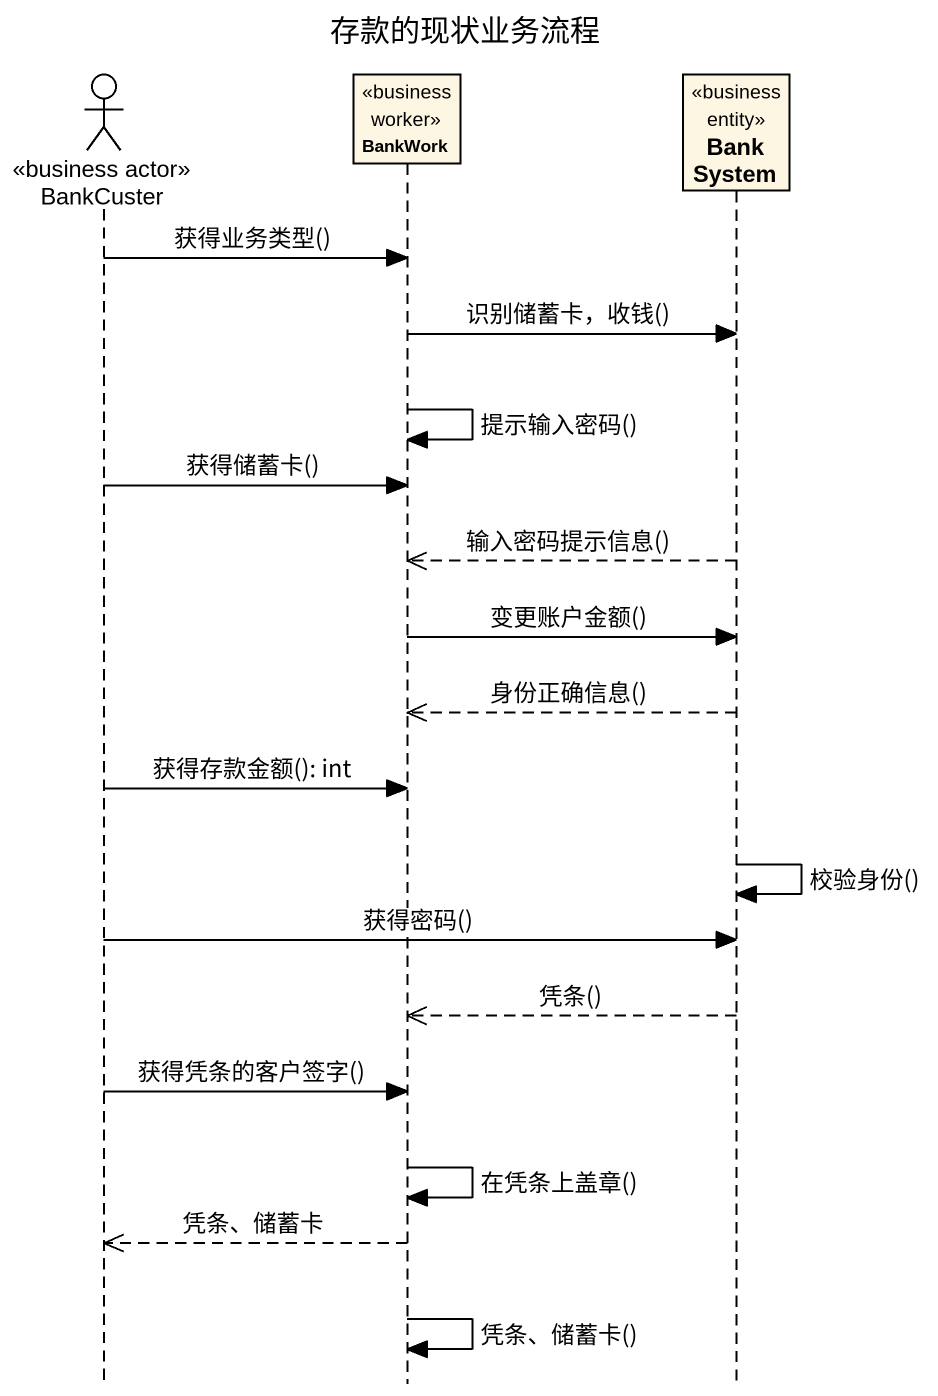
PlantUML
@startuml
title 存款的现状业务流程
hide footbox
actor BankCuster <<business actor>>
participant BankWork <<business worker>>
participant BankSystem <<business entity>>

BankCuster -> BankWork : 获得业务类型()
BankWork -> BankSystem : 识别储蓄卡，收钱()
BankWork -> BankWork : 提示输入密码()
BankCuster -> BankWork : 获得储蓄卡()
BankSystem -->> BankWork : 输入密码提示信息()
BankWork -> BankSystem : 变更账户金额()
BankSystem -->> BankWork : 身份正确信息()
BankCuster -> BankWork : 获得存款金额(): int
BankSystem -> BankSystem : 校验身份()
BankCuster -> BankSystem : 获得密码()
BankSystem -->> BankWork : 凭条()
BankCuster -> BankWork : 获得凭条的客户签字()
BankWork -> BankWork : 在凭条上盖章()
BankWork -->> BankCuster : 凭条、储蓄卡
BankWork -> BankWork : 凭条、储蓄卡()
@enduml
